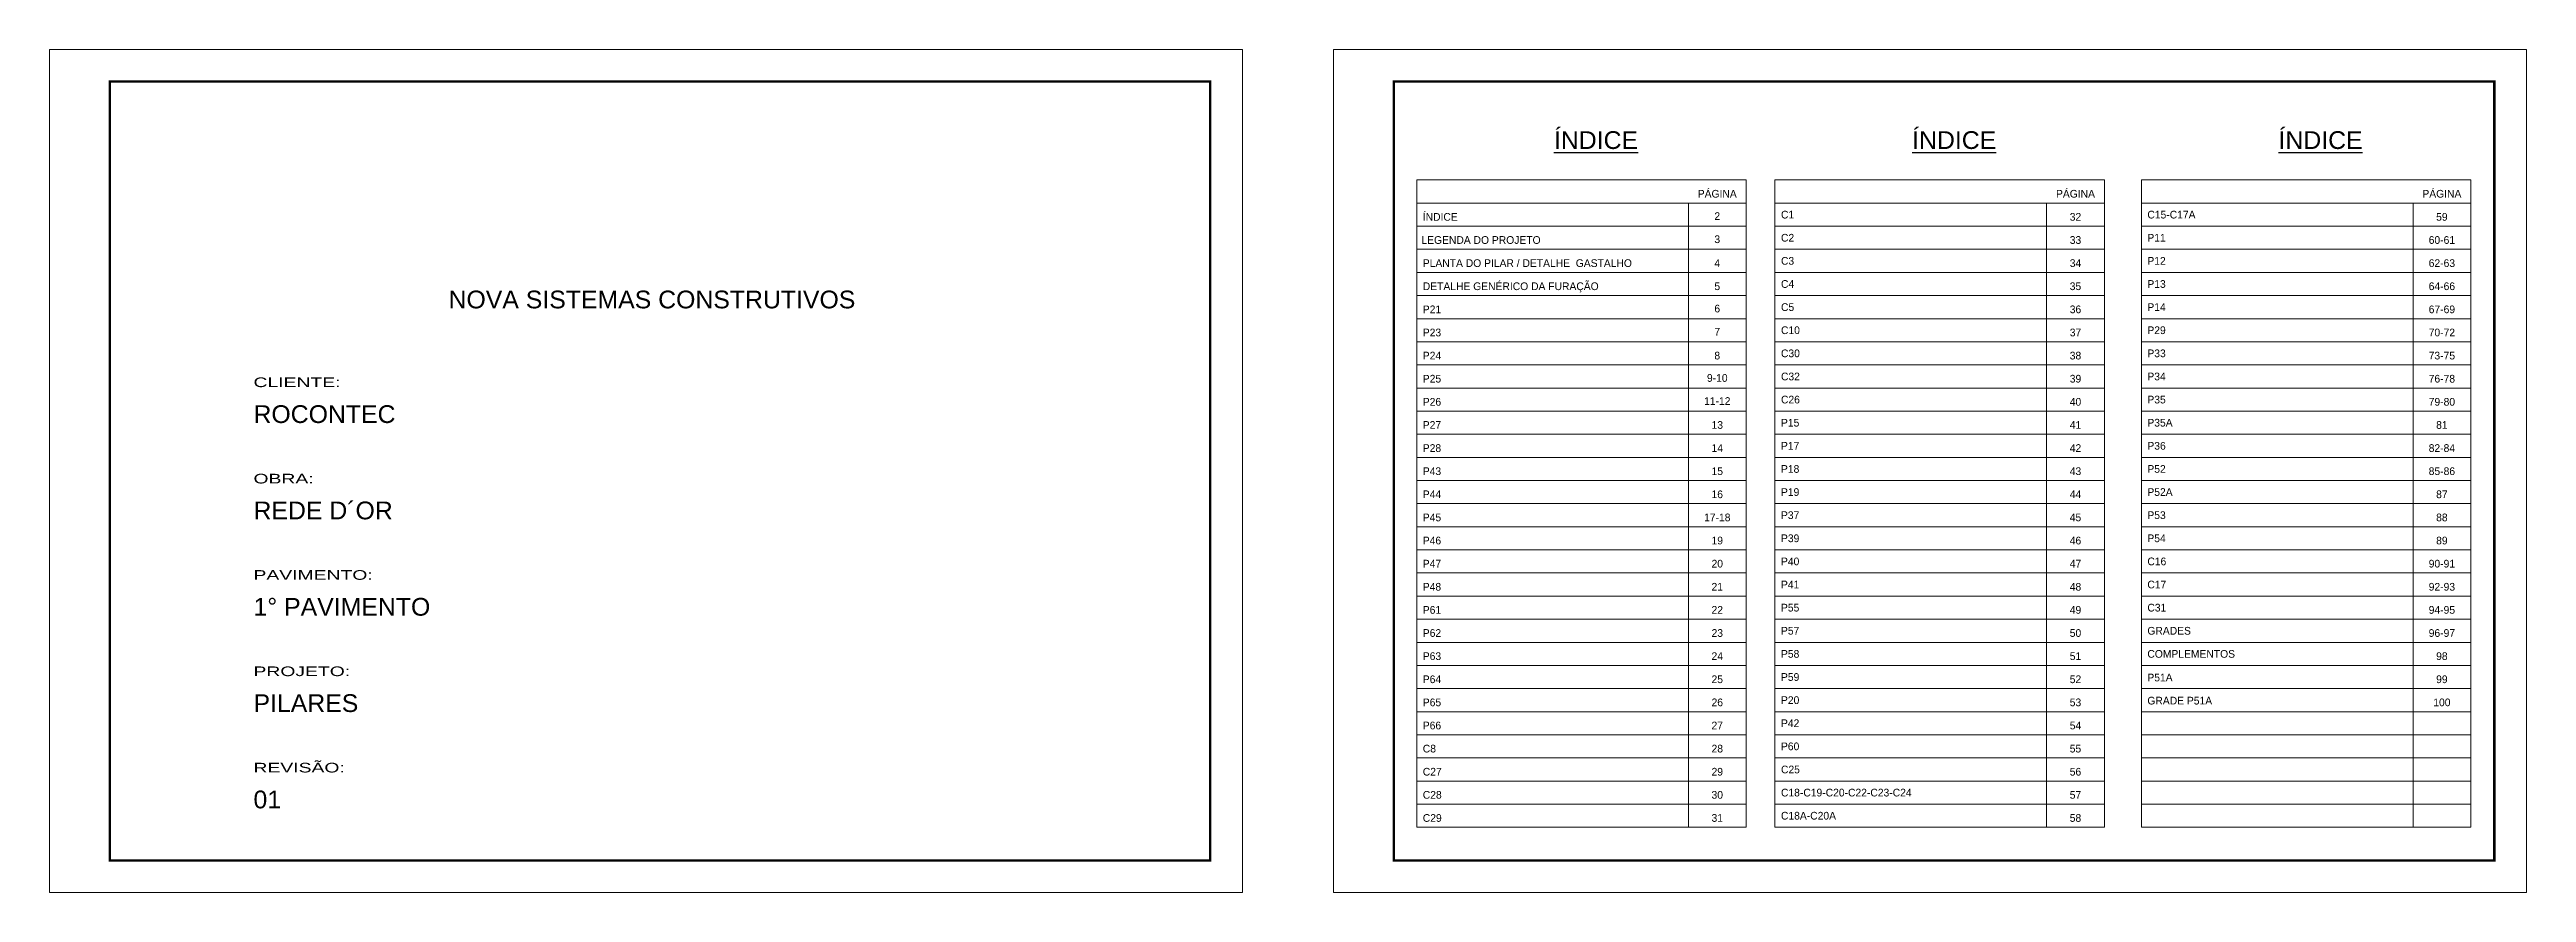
# Model space of a CAD drawing. Extents: x 2949 to 9203, y -16089 to 12527.
# Drawn here: x 2949 to 6033, y 11477 to 12527 of the extents above; entities that cross this region are included whole.
import ezdxf
from ezdxf.enums import TextEntityAlignment as Align

# ---------------------------------------------------------------- set-up
doc = ezdxf.new("R2010")
doc.units = 0
doc.layers.add('CARIMBO', color=255, linetype='Continuous', lineweight=9)
doc.layers.add('Folhas', color=255, linetype='Continuous', lineweight=9)
doc.styles.add('ARIAL', font='arial.ttf')
doc.styles.add('Tecnologia', font='')
doc.styles.get('Tecnologia').set_extended_font_data('Forgotten Futurist')

msp = doc.modelspace()

# ---------------------------------------------------------------- linework, layer by layer
at = {"layer": 'CARIMBO'}
for p, q in [((4651.09, 12364.24), (5061.08, 12364.24)), ((4651.09, 12364.24), (4651.09, 11557.95)), ((4651.09, 12335.45), (5061.08, 12335.45)), ((4989.26, 12335.45), (4989.26, 11557.95)), ((5061.08, 12364.24), (5061.08, 11557.95)), ((5096.99, 12364.24), (5507.03, 12364.24)), ((5096.99, 12364.24), (5096.99, 11557.95)), ((5096.99, 12335.45), (5507.03, 12335.45)), ((5435.21, 12335.45), (5435.21, 11557.95)), ((5507.03, 12364.24), (5507.03, 11557.95)), ((5553.12, 12364.24), (5963.15, 12364.24)), ((5553.12, 12364.24), (5553.12, 11557.95)), ((5553.12, 12335.45), (5963.15, 12335.45)), ((5891.33, 12335.45), (5891.33, 11557.95)), ((5963.15, 12364.24), (5963.15, 11557.95)), ((4651.09, 12306.65), (5061.08, 12306.65)), ((5096.99, 12306.65), (5507.03, 12306.65)), ((5553.12, 12306.65), (5963.15, 12306.65)), ((4651.09, 12277.86), (5061.08, 12277.86)), ((5096.99, 12277.86), (5507.03, 12277.86)), ((5553.12, 12277.86), (5963.15, 12277.86)), ((4651.09, 12249.06), (5061.08, 12249.06)), ((5096.99, 12249.06), (5507.03, 12249.06)), ((5553.12, 12249.06), (5963.15, 12249.06)), ((4651.09, 12220.26), (5061.08, 12220.26)), ((5096.99, 12220.26), (5507.03, 12220.26)), ((5553.12, 12220.26), (5963.15, 12220.26)), ((4651.09, 12191.47), (5061.08, 12191.47)), ((5096.99, 12191.47), (5507.03, 12191.47)), ((5553.12, 12191.47), (5963.15, 12191.47)), ((4651.09, 12162.67), (5061.08, 12162.67)), ((5096.99, 12162.67), (5507.03, 12162.67)), ((5553.12, 12162.67), (5963.15, 12162.67)), ((4651.09, 12133.87), (5061.08, 12133.87)), ((5096.99, 12133.87), (5507.03, 12133.87)), ((5553.12, 12133.87), (5963.15, 12133.87)), ((4651.09, 12105.08), (5061.08, 12105.08)), ((5096.99, 12105.08), (5507.03, 12105.08)), ((5553.12, 12105.08), (5963.15, 12105.08)), ((4651.09, 12076.28), (5061.08, 12076.28)), ((5096.99, 12076.28), (5507.03, 12076.28)), ((5553.12, 12076.28), (5963.15, 12076.28)), ((4651.09, 12047.49), (5061.08, 12047.49)), ((5096.99, 12047.49), (5507.03, 12047.49)), ((5553.12, 12047.49), (5963.15, 12047.49)), ((4651.09, 12018.69), (5061.08, 12018.69)), ((5096.99, 12018.69), (5507.03, 12018.69)), ((5553.12, 12018.69), (5963.15, 12018.69)), ((4651.09, 11989.89), (5061.08, 11989.89)), ((5096.99, 11989.89), (5507.03, 11989.89)), ((5553.12, 11989.89), (5963.15, 11989.89)), ((4651.09, 11961.1), (5061.08, 11961.1)), ((5096.99, 11961.1), (5507.03, 11961.1)), ((5553.12, 11961.1), (5963.15, 11961.1)), ((4651.09, 11932.3), (5061.08, 11932.3)), ((4651.09, 11903.5), (5061.08, 11903.5)), ((5096.99, 11932.3), (5507.03, 11932.3)), ((5096.99, 11903.5), (5507.03, 11903.5)), ((5553.12, 11932.3), (5963.15, 11932.3)), ((5553.12, 11903.5), (5963.15, 11903.5)), ((4651.09, 11874.71), (5061.08, 11874.71)), ((5096.99, 11874.71), (5507.03, 11874.71)), ((5553.12, 11874.71), (5963.15, 11874.71)), ((4651.09, 11845.91), (5061.08, 11845.91)), ((5096.99, 11845.91), (5507.03, 11845.91)), ((5553.12, 11845.91), (5963.15, 11845.91)), ((4651.09, 11817.12), (5061.08, 11817.12)), ((5096.99, 11817.12), (5507.03, 11817.12)), ((5553.12, 11817.12), (5963.15, 11817.12)), ((4651.09, 11788.32), (5061.08, 11788.32)), ((5096.99, 11788.32), (5507.03, 11788.32)), ((5553.12, 11788.32), (5963.15, 11788.32)), ((4651.09, 11759.52), (5061.08, 11759.52)), ((5096.99, 11759.52), (5507.03, 11759.52)), ((5553.12, 11759.52), (5963.15, 11759.52)), ((4651.09, 11730.73), (5061.08, 11730.73)), ((5096.99, 11730.73), (5507.03, 11730.73)), ((5553.12, 11730.73), (5963.15, 11730.73)), ((4651.09, 11701.93), (5061.08, 11701.93)), ((5096.99, 11701.93), (5507.03, 11701.93)), ((5553.12, 11701.93), (5963.15, 11701.93)), ((4651.09, 11673.14), (5061.08, 11673.14)), ((5096.99, 11673.14), (5507.03, 11673.14)), ((5553.12, 11673.14), (5963.15, 11673.14)), ((4651.09, 11644.34), (5061.08, 11644.34)), ((5096.99, 11644.34), (5507.03, 11644.34)), ((5553.12, 11644.34), (5963.15, 11644.34)), ((4651.09, 11615.54), (5061.08, 11615.54)), ((5096.99, 11615.54), (5507.03, 11615.54)), ((5553.12, 11615.54), (5963.15, 11615.54)), ((4651.09, 11586.75), (5061.08, 11586.75)), ((5096.99, 11586.75), (5507.03, 11586.75)), ((5553.12, 11586.75), (5963.15, 11586.75)), ((4651.09, 11557.95), (5061.08, 11557.95)), ((5096.99, 11557.95), (5507.03, 11557.95)), ((5553.12, 11557.95), (5963.15, 11557.95))]:
    msp.add_line(p, q, dxfattribs=at)
at = {"layer": 'Folhas'}
for points in [[(2949.03, 11476.73), (4434.03, 11476.73), (4434.03, 12526.73), (2949.03, 12526.73)], [(4547.53, 11476.73), (6032.53, 11476.73), (6032.53, 12526.73), (4547.53, 12526.73)]]:
    msp.add_lwpolyline(points, close=True, dxfattribs=at)
at = {"layer": 'Folhas', "color": 30, "const_width": 3}
for points in [[(3024.03, 11516.73), (4394.03, 11516.73), (4394.03, 12486.73), (3024.03, 12486.73)], [(4622.53, 11516.73), (5992.53, 11516.73), (5992.53, 12486.73), (4622.53, 12486.73)]]:
    msp.add_lwpolyline(points, close=True, dxfattribs=at)

# ---------------------------------------------------------------- texts
at = {"color": 0, "linetype": 'Continuous', "ltscale": 5, "style": 'ARIAL'}
for p in [(4874.22, 12402.86), (5320.12, 12402.86), (5776.24, 12402.86)]:
    msp.add_text('%%UÍNDICE', height=22.118, dxfattribs=at).set_placement(p, align=Align.CENTER)
for s, height, p in [('NOVA SISTEMAS CONSTRUTIVOS', 22.1184, (3445.77, 12204.31)), ('ROCONTEC', 22.118, (3202.93, 12061.54)), ('REDE D´OR', 22.118, (3202.93, 11941.54)), ('1° PAVIMENTO', 22.1184, (3202.93, 11821.54)), ('PILARES', 22.118, (3202.93, 11701.54)), ('01', 22.118, (3202.93, 11581.54))]:
    msp.add_text(s, height=height, dxfattribs=at).set_placement(p)
at = {"layer": 'CARIMBO', "style": 'Tecnologia'}
for s, height, p in [('PÁGINA', 9.599, (5025.17, 12342.26)), ('PÁGINA', 9.599, (5471.12, 12342.26)), ('PÁGINA', 9.599, (5927.24, 12342.26)), ('2', 9.6, (5025.17, 12314.43)), ('32', 9.599, (5471.12, 12313.46)), ('59', 9.599, (5927.24, 12313.46)), ('3', 9.6, (5025.17, 12285.63)), ('33', 9.599, (5471.12, 12284.66)), ('60-61', 9.599, (5927.24, 12284.66)), ('4', 9.6, (5025.17, 12255.87)), ('34', 9.599, (5471.12, 12255.87)), ('62-63', 9.599, (5927.24, 12255.87)), ('5', 9.6, (5025.17, 12227.07)), ('35', 9.599, (5471.12, 12227.07)), ('64-66', 9.599, (5927.24, 12227.07)), ('6', 9.6, (5025.17, 12199.24)), ('7', 9.6, (5025.17, 12170.44)), ('36', 9.599, (5471.12, 12198.27)), ('67-69', 9.599, (5927.24, 12198.27)), ('8', 9.6, (5025.17, 12140.68)), ('37', 9.599, (5471.12, 12169.48)), ('38', 9.599, (5471.12, 12140.68)), ('70-72', 9.599, (5927.24, 12169.48)), ('73-75', 9.599, (5927.24, 12140.68)), ('9-10', 9.599, (5025.17, 12112.85)), ('39', 9.599, (5471.12, 12111.89)), ('76-78', 9.599, (5927.24, 12111.89)), ('11-12', 9.599, (5025.17, 12084.06)), ('40', 9.599, (5471.12, 12083.09)), ('79-80', 9.599, (5927.24, 12083.09)), ('13', 9.599, (5025.17, 12054.29)), ('41', 9.599, (5471.12, 12054.29)), ('81', 9.599, (5927.24, 12054.29)), ('14', 9.599, (5025.17, 12025.5)), ('42', 9.599, (5471.12, 12025.5)), ('82-84', 9.599, (5927.24, 12025.5)), ('15', 9.599, (5025.17, 11996.7)), ('43', 9.599, (5471.12, 11996.7)), ('85-86', 9.599, (5927.24, 11996.7)), ('16', 9.599, (5025.17, 11967.9)), ('44', 9.599, (5471.12, 11967.9)), ('87', 9.599, (5927.24, 11967.9)), ('17-18', 9.599, (5025.17, 11939.11)), ('45', 9.599, (5471.12, 11939.11)), ('88', 9.599, (5927.24, 11939.11)), ('19', 9.599, (5025.17, 11910.31)), ('46', 9.599, (5471.12, 11910.31)), ('89', 9.599, (5927.24, 11910.31)), ('20', 9.599, (5025.17, 11881.52)), ('47', 9.599, (5471.12, 11881.52)), ('90-91', 9.599, (5927.24, 11881.52)), ('21', 9.599, (5025.17, 11852.72)), ('48', 9.599, (5471.12, 11852.72)), ('92-93', 9.599, (5927.24, 11852.72)), ('22', 9.599, (5025.17, 11823.92)), ('49', 9.599, (5471.12, 11823.92)), ('94-95', 9.599, (5927.24, 11823.92)), ('23', 9.599, (5025.17, 11795.13)), ('50', 9.599, (5471.12, 11795.13)), ('96-97', 9.599, (5927.24, 11795.13)), ('24', 9.599, (5025.17, 11766.33)), ('51', 9.599, (5471.12, 11766.33)), ('98', 9.599, (5927.24, 11766.33)), ('25', 9.599, (5025.17, 11737.53)), ('26', 9.599, (5025.17, 11708.74)), ('52', 9.599, (5471.12, 11737.53)), ('53', 9.599, (5471.12, 11708.74)), ('100', 9.599, (5927.24, 11708.74)), ('99', 9.599, (5927.24, 11737.53)), ('27', 9.599, (5025.17, 11679.94)), ('54', 9.599, (5471.12, 11679.94)), ('28', 9.599, (5025.17, 11651.15)), ('55', 9.599, (5471.12, 11651.15)), ('29', 9.599, (5025.17, 11622.35)), ('56', 9.599, (5471.12, 11622.35)), ('30', 9.599, (5025.17, 11593.55)), ('57', 9.599, (5471.12, 11593.55)), ('31', 9.599, (5025.17, 11564.76)), ('58', 9.599, (5471.12, 11564.76))]:
    msp.add_text(s, height=height, dxfattribs=at).set_placement(p, align=Align.CENTER)
for s, height, p in [('ÍNDICE', 9.599, (4658.59, 12313.46)), ('C1', 9.599, (5104.49, 12316.26)), ('C15-C17A', 9.599, (5560.61, 12316.26)), ('LEGENDA DO PROJETO', 9.5987, (4656.88, 12284.66)), ('C2', 9.599, (5104.49, 12287.47)), ('P11', 9.599, (5560.61, 12287.47)), ('PLANTA DO PILAR / DETALHE  GASTALHO ', 9.5987, (4658.59, 12255.87)), ('C3', 9.599, (5104.49, 12258.67)), ('P12', 9.599, (5560.61, 12258.67)), ('DETALHE GENÉRICO DA FURAÇÃO', 9.5987, (4658.59, 12227.07)), ('C4', 9.599, (5104.49, 12229.87)), ('C5', 9.599, (5104.49, 12201.08)), ('P13', 9.599, (5560.61, 12229.87)), ('P14', 9.599, (5560.61, 12201.08)), ('P21', 9.599, (4658.59, 12198.27)), ('C10', 9.599, (5104.49, 12172.28)), ('P29', 9.599, (5560.61, 12172.28)), ('P23', 9.599, (4658.59, 12169.48)), ('P24', 9.599, (4658.59, 12140.68)), ('C30', 9.599, (5104.49, 12143.49)), ('P33', 9.599, (5560.61, 12143.49)), ('P25', 9.599, (4658.59, 12111.89)), ('C32', 9.599, (5104.49, 12114.69)), ('P34', 9.599, (5560.61, 12114.69)), ('P26', 9.599, (4658.59, 12083.09)), ('C26', 9.599, (5104.49, 12085.89)), ('P35', 9.599, (5560.61, 12085.89)), ('P27', 9.599, (4658.59, 12054.29)), ('P15', 9.599, (5104.49, 12057.1)), ('P35A', 9.599, (5560.61, 12057.1)), ('P28', 9.599, (4658.59, 12025.5)), ('P17', 9.599, (5104.49, 12028.3)), ('P36', 9.599, (5560.61, 12028.3)), ('P43', 9.599, (4658.59, 11996.7)), ('P18', 9.599, (5104.49, 11999.5)), ('P52', 9.599, (5560.61, 11999.5)), ('P44', 9.599, (4658.59, 11967.9)), ('P19', 9.599, (5104.49, 11970.71)), ('P52A', 9.599, (5560.61, 11970.71)), ('P45', 9.599, (4658.59, 11939.11)), ('P37', 9.599, (5104.49, 11941.91)), ('P53', 9.599, (5560.61, 11941.91)), ('P46', 9.599, (4658.59, 11910.31)), ('P39', 9.599, (5104.49, 11913.12)), ('P54', 9.599, (5560.61, 11913.12)), ('P47', 9.599, (4658.59, 11881.52)), ('P40', 9.599, (5104.49, 11884.32)), ('C16', 9.599, (5560.61, 11884.32)), ('P48', 9.599, (4658.59, 11852.72)), ('P41', 9.599, (5104.49, 11855.52)), ('C17', 9.599, (5560.61, 11855.52)), ('P61', 9.599, (4658.59, 11823.92)), ('P55', 9.599, (5104.49, 11826.73)), ('C31', 9.599, (5560.61, 11826.73)), ('P62', 9.599, (4658.59, 11795.13)), ('P57', 9.599, (5104.49, 11797.93)), ('GRADES', 9.599, (5560.61, 11797.93)), ('P63', 9.599, (4658.59, 11766.33)), ('P58', 9.599, (5104.49, 11769.13)), ('P59', 9.599, (5104.49, 11740.34)), ('COMPLEMENTOS', 9.5987, (5560.61, 11769.13)), ('P51A', 9.599, (5560.61, 11739.69)), ('P64', 9.599, (4658.59, 11737.53)), ('P65', 9.599, (4658.59, 11708.74)), ('P20', 9.599, (5104.49, 11711.54)), ('GRADE P51A', 9.599, (5560.61, 11710.9)), ('P66', 9.599, (4658.59, 11679.94)), ('P42', 9.599, (5104.49, 11682.75)), ('C8', 9.599, (4658.59, 11651.15)), ('P60', 9.599, (5104.49, 11653.95)), ('C27', 9.599, (4658.59, 11622.35)), ('C25', 9.599, (5104.49, 11625.15)), ('C28', 9.599, (4658.59, 11593.55)), ('C18-C19-C20-C22-C23-C24', 9.5987, (5104.49, 11596.36)), ('C29', 9.599, (4658.59, 11564.76)), ('C18A-C20A', 9.599, (5104.49, 11567.56))]:
    msp.add_text(s, height=height, dxfattribs=at).set_placement(p)
at = {"layer": 'Folhas', "color": 30, "style": 'Tecnologia', "width": 1.5}
for s, p in [('CLIENTE:', (3202.93, 12106.24)), ('OBRA:', (3202.93, 11986.24)), ('PAVIMENTO:', (3202.93, 11866.24)), ('PROJETO:', (3202.93, 11746.24)), ('REVISÃO:', (3202.93, 11626.24))]:
    msp.add_text(s, height=12, dxfattribs=at).set_placement(p)

doc.saveas('drawing.dxf')
